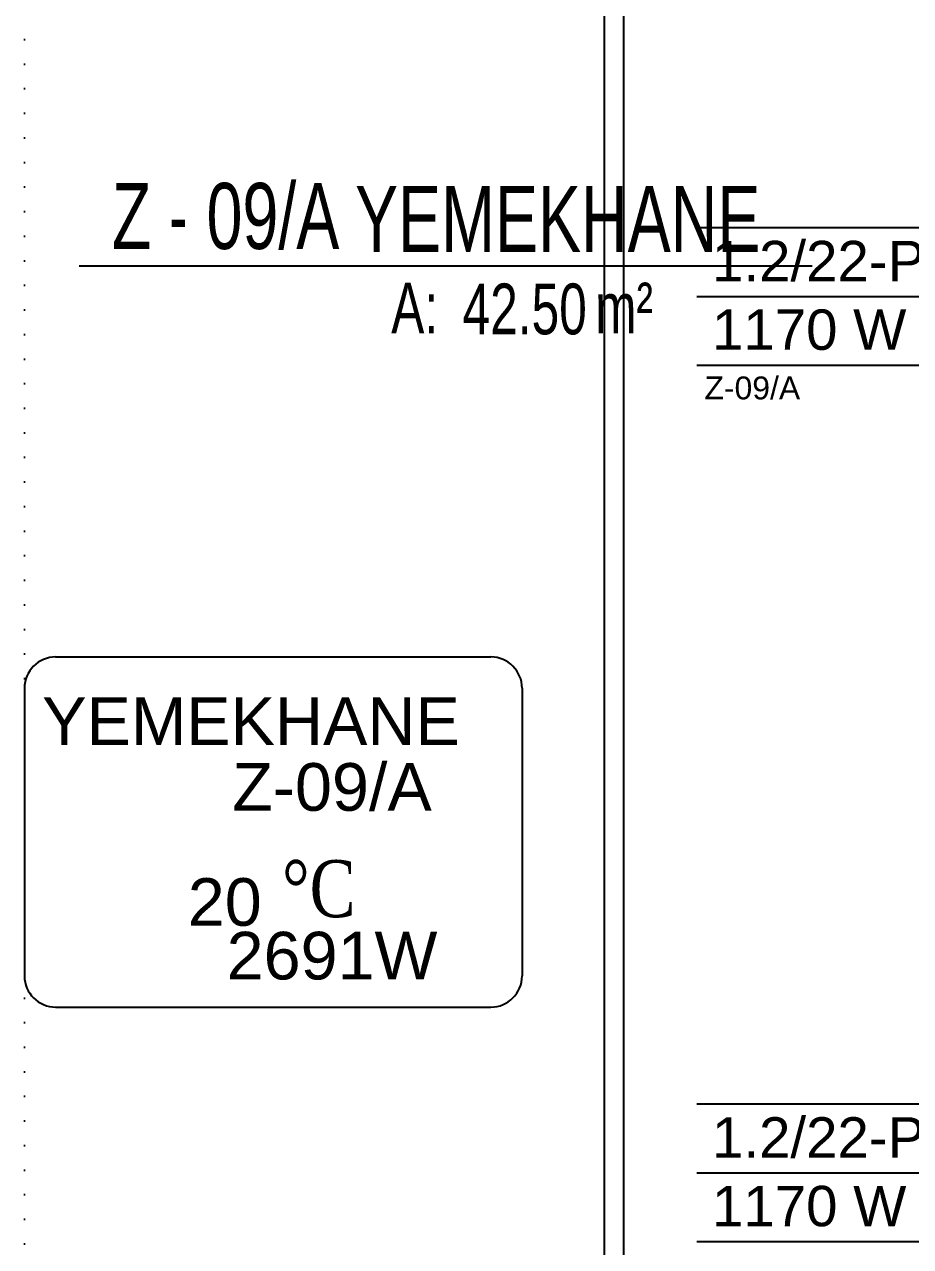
# Model space of a CAD drawing. Header units: inches. Extents: x 21 to 38546, y 13 to 15001.
# Drawn here: x 3996.7 to 4229.3, y 1217.1 to 1537.8 of the extents above; entities that cross this region are included whole.
import ezdxf
from ezdxf.enums import TextEntityAlignment as Align

# ---------------------------------------------------------------- set-up
doc = ezdxf.new("R2010")
doc.units = ezdxf.units.IN
doc.header["$MEASUREMENT"] = 0
doc.linetypes.add('DOT', pattern=[6.35, 0, -6.35])
for name, color, linetype in [('PEX', 1, 'Continuous'), ('pex_boru_dönüş', 5, 'Continuous'), ('pex_boru_gidiş', 1, 'Continuous'), ('RAD-MAHAL', 2, 'Continuous')]:
    doc.layers.add(name, color=color, linetype=linetype)
doc.layers.add('Z_MİM_-KM-AREA-IDEN', color=8, linetype='Continuous', lineweight=25)
doc.layers.add('Z_MİM_-KM-BEAM-RAY', color=8, linetype='DOT', lineweight=25)
doc.styles.add('Arial_4', font='arial.ttf', dxfattribs={"height": 10})
doc.styles.add('MAH', font='arial.ttf', dxfattribs={"width": 0.8, "height": 17.5})
doc.styles.get("Standard").update_dxf_attribs({"font": 'arial.ttf'})
doc.styles.add('STYLE2', font='times.ttf')

# ---------------------------------------------------------------- blocks, each defined once
blk = doc.blocks.new('-KM_Kiriş İzi_ZK')
at = {"layer": 'Z_MİM_-KM-BEAM-RAY'}
blk.add_line((665, 655), (665, 45), dxfattribs=at)
blk = doc.blocks.new('*U121')
blk.add_line((0, 0), (192.45, 0))
at = {"color": 7, "style": 'MAH', "width": 0.6}
blk.add_text('-', height=17.07, dxfattribs=at).set_placement((25.99, 13.11), align=Align.MIDDLE_CENTER)
at = {"color": 7, "style": 'Arial_4', "width": 0.7}
for s, p in [('A:', (81.91, -17.69)), ('m² ', (135.42, -17.69))]:
    blk.add_text(s, height=13.333, dxfattribs=at).set_placement(p)
for tag, p in [('K', (8.57, 13.11)), ('00', (33.43, 13.11)), ('MAHALADI', (72.42, 12.35))]:
    blk.add_attdef(tag, text='', height=17.33, dxfattribs=at).set_placement(p, align=Align.MIDDLE_LEFT)
blk.add_attdef('27.00', text='', height=13.33, dxfattribs=at).set_placement((133.25, -11.29), align=Align.MIDDLE_RIGHT)
blk = doc.blocks.new('IS_RADYATOR_TAG_MRD')
at = {"layer": 'RAD-MAHAL'}
blk.add_line((0, 18), (130, 18), dxfattribs=at)
blk.add_lwpolyline([(0, 0), (130, 0), (130, 36), (0, 36)], dxfattribs=at)
blk = doc.blocks.new('IS_MAHAL_NO1')
at = {"layer": 'RAD-MAHAL'}
for p, q in [((-57.03, 49.6), (57.21, 49.6)), ((-65.23, 41.4), (-65.23, -34.08)), ((65.41, 41.4), (65.41, -34.08))]:
    blk.add_line(p, q, dxfattribs=at)
blk.add_lwpolyline([(-57.03, -42.28), (57.21, -42.28)], dxfattribs=at)
for centre, start, end in [((-57.03, 41.4), 90, 180), ((57.21, 41.4), 0, 90), ((-57.03, -34.08), 180, 270), ((57.21, -34.08), 270, 0)]:
    blk.add_arc(centre, 8.2, start, end, dxfattribs=at)
at = {"layer": 'RAD-MAHAL', "color": 1, "style": 'STYLE2', "width": 0.8}
blk.add_text('%%DC', height=14.962, dxfattribs=at).set_placement((12.05, -23.16), align=Align.BOTTOM_CENTER)

msp = doc.modelspace()

# ---------------------------------------------------------------- linework, layer by layer
at = {"layer": 'pex_boru_dönüş'}
msp.add_lwpolyline([(4535.78, 1876.33), (4535.78, 1818.23), (4148.88, 1818.23), (4148.88, 1014.26), (4371.99, 1014.26), (4371.99, 1290.78)], dxfattribs=at)
at = {"layer": 'pex_boru_gidiş'}
msp.add_lwpolyline([(4540.78, 1869.33), (4540.78, 1813.23), (4153.88, 1813.23), (4153.88, 1014.26), (4371.99, 1014.26), (4371.99, 1295.78)], dxfattribs=at)

# ---------------------------------------------------------------- block references
at = {"layer": 'RAD-MAHAL'}
for name, p in [('IS_RADYATOR_TAG_MRD', (4173.15, 1448.44)), ('IS_MAHAL_NO1', (4061.88, 1322.23)), ('IS_RADYATOR_TAG_MRD', (4173.15, 1218.44))]:
    msp.add_blockref(name, p, dxfattribs=at)
at = {"layer": 'Z_MİM_-KM-AREA-IDEN'}
msp.add_blockref('*U121', (4011.03, 1474.46), dxfattribs=at).add_auto_attribs({'27.00': '42.50', '00': '09/A', 'K': 'Z', 'MAHALADI': 'YEMEKHANE'})
at = {"layer": 'Z_MİM_-KM-BEAM-RAY'}
msp.add_blockref('-KM_Kiriş İzi_ZK', (3331.71, 982.08), dxfattribs=at)

# ---------------------------------------------------------------- texts
at = {"layer": 'PEX', "color": 1}
for s, p in [('YEMEKHANE', (4001.31, 1348.71)), ('20', (4039.53, 1301.28))]:
    msp.add_text(s, height=12.5, dxfattribs=at).set_placement(p)
for s, p in [('Z-09/A', (4077.39, 1327.72)), ('2691W', (4077.39, 1283.45))]:
    msp.add_text(s, height=12.5, dxfattribs=at).set_placement(p, align=Align.BOTTOM_CENTER)
at = {"layer": 'RAD-MAHAL'}
for s, height, p in [('1.2/22-PKKP/500', 10.6, (4177.15, 1470.44)), ('1170 W', 10.6, (4177.15, 1452.44)), ('Z-09/A', 6, (4175.15, 1439.44)), ('1.2/22-PKKP/500', 10.6, (4177.15, 1240.44)), ('1170 W', 10.6, (4177.15, 1222.44))]:
    msp.add_text(s, height=height, dxfattribs=at).set_placement(p)

doc.saveas('drawing.dxf')
